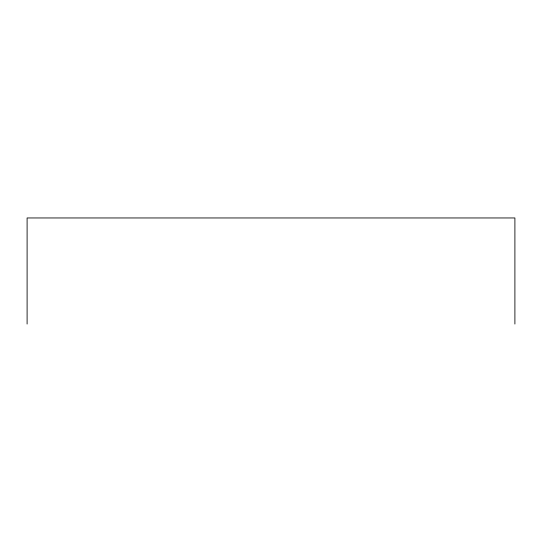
<?xml version="1.0" encoding="UTF-8"?>
<svg xmlns="http://www.w3.org/2000/svg" width="542" height="542" viewBox="0 0 542 542"><rect width="100%" height="100%" fill="white"/><g stroke="black" fill="none" stroke-linecap="round" stroke-linejoin="round"><path stroke-width="0.81" d="M514.9 324.041L514.9 217.959L27.1 217.959L27.1 324.041"/></g></svg>
